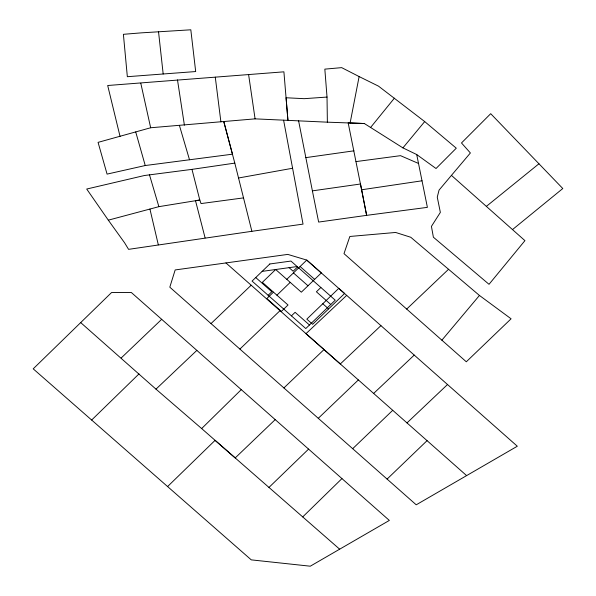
<?xml version="1.0" encoding="UTF-8"?>
<svg xmlns="http://www.w3.org/2000/svg" width="596" height="596" viewBox="0 0 596 596"><rect width="100%" height="100%" fill="white"/><g stroke="black" fill="none" stroke-linecap="round" stroke-linejoin="round"><path stroke-width="0.89" d="M350.128 122.932L359.12 76.564L341.672 67.639L324.835 69.136L327.025 97.066L327.368 122.173L364.32 123.514L402.918 147.882L416.708 154.543L436.026 168.512L456.283 148.188L424.695 121.577L378.512 86.152L359.12 76.564M370.749 127.283L394.388 98.176M402.918 147.882L424.695 121.577M451.44 175.373L439.051 190.117L437.263 197.105L440.355 212.407L431.43 226.376L433.389 237.208L489.025 284.314L524.934 240.642L451.44 175.373L470.386 152.971L461.49 142.958L490.702 113.687L562.795 188.53L512.493 229.594M441.874 340.189L479.445 295.452L511.085 318.8L466.303 361.787L343.989 253.635L349.852 236.47L395.64 232.462L410.771 237.268L479.445 295.452M80.706 322.6L155.981 389.143L201.657 428.561L241.276 389.62M302.708 516.918L341.948 478.588L389.344 520.427L310.27 566.2L251.274 559.867L33.205 368.835L111.586 292.517L131.314 292.487L341.948 478.588M91.65 420.038L138.995 373.908M167.588 486.56L215.081 440.347L339.653 549.184M268.952 487.446L308.609 449.079M268.14 295.288L271.821 291.742L255.744 277.542M297.583 266.926L293.12 271.225L289.09 267.664M273.475 292.152L266.814 298.566L281.364 311.417L288.024 305.003L262.359 282.34L275.672 269.511L301.338 292.182L321.304 272.946L306.754 260.087L287.779 254.403L175.164 269.943L169.808 287.183L416.224 504.812L517.313 446.233L306.776 260.087L286.788 279.33M276.909 295.191L290.222 282.362M291.422 315.858L295.102 312.311L309.466 324.999M320.864 287.488L316.401 291.794L330.765 304.481M387.095 479.087L427.064 440.653M239.89 349.07L280.001 310.687M283.905 387.929L324.015 349.569L466.623 475.615M275.225 419.599L235.196 457.937L201.657 428.561M318.279 418.31L358.36 379.943M352.683 448.691L392.719 410.309M121.211 357.973L161.702 319.307M211.021 323.576L251.169 285.231M406.688 309.078L448.557 269.273M155.981 389.143L196.851 350.381M406.993 422.914L447.522 384.524M380.926 325.647L340.294 363.977L306.001 333.656L346.693 295.378M373.632 393.449L414.235 355.089M486.351 206.38L538.955 163.773M283.607 120.213L303.036 224.118L251.885 231.3L234.809 163.11L223.82 121.726L232.477 154.185L145.245 165.532L107.071 174.114L98.072 142.369L150.661 127.76L255.081 118.857L327.368 122.173M234.809 163.11L191.979 169.368L144.396 175.522L86.711 189.036L108.316 220.162L158.879 206.663L199.802 200.025L201.046 203.579L243.354 197.909M238.467 178.003L292.591 168.251M251.885 231.3L128.572 249.351L124.586 242.795L108.316 220.162M364.32 123.514L348.176 122.858L361.608 189.774L422.02 180.797M298.566 120.668L312.393 190.862L360.505 184L366.637 215.35L427.392 207.356L416.708 154.543M305.8 157.635L353.927 150.825M262.136 271.381L297.158 266.546M355.976 161.598L400.519 155.668L418.519 163.46M120.057 136.439L107.69 85.504L283.905 71.825L287.942 120.429L286.073 97.759L304.206 98.675L327.025 97.066M163.177 73.986L127.343 76.705L123.394 34.315L141.245 32.862L190.817 29.8L195.682 71.557L163.177 73.986L158.514 31.618M300.101 266.501L314.651 279.353M293.441 272.916L307.99 285.767M322.786 303.759L328.612 308.899M225.944 262.933L324.015 349.569M179.433 125.48L189.498 159.735M149.454 174.725L158.879 206.663M135.717 131.939L145.245 165.532M205.099 237.901L195.518 200.725L199.802 200.025L191.979 169.368M149.931 209.062L158.32 244.837M140.798 83.239L150.661 127.76M312.393 190.862L318.644 222.07L366.637 215.35L361.608 189.774M177.489 79.886L184.387 125.138M248.614 74.656L255.081 118.857M215.283 77.16L220.9 121.882M269.824 263.976L252.063 281.089L305.785 328.545L335.235 300.183L290.945 261.063L269.824 263.976M338.766 288.367L306.813 319.143L312.632 324.291L344.585 293.508L338.766 288.367"/></g></svg>
